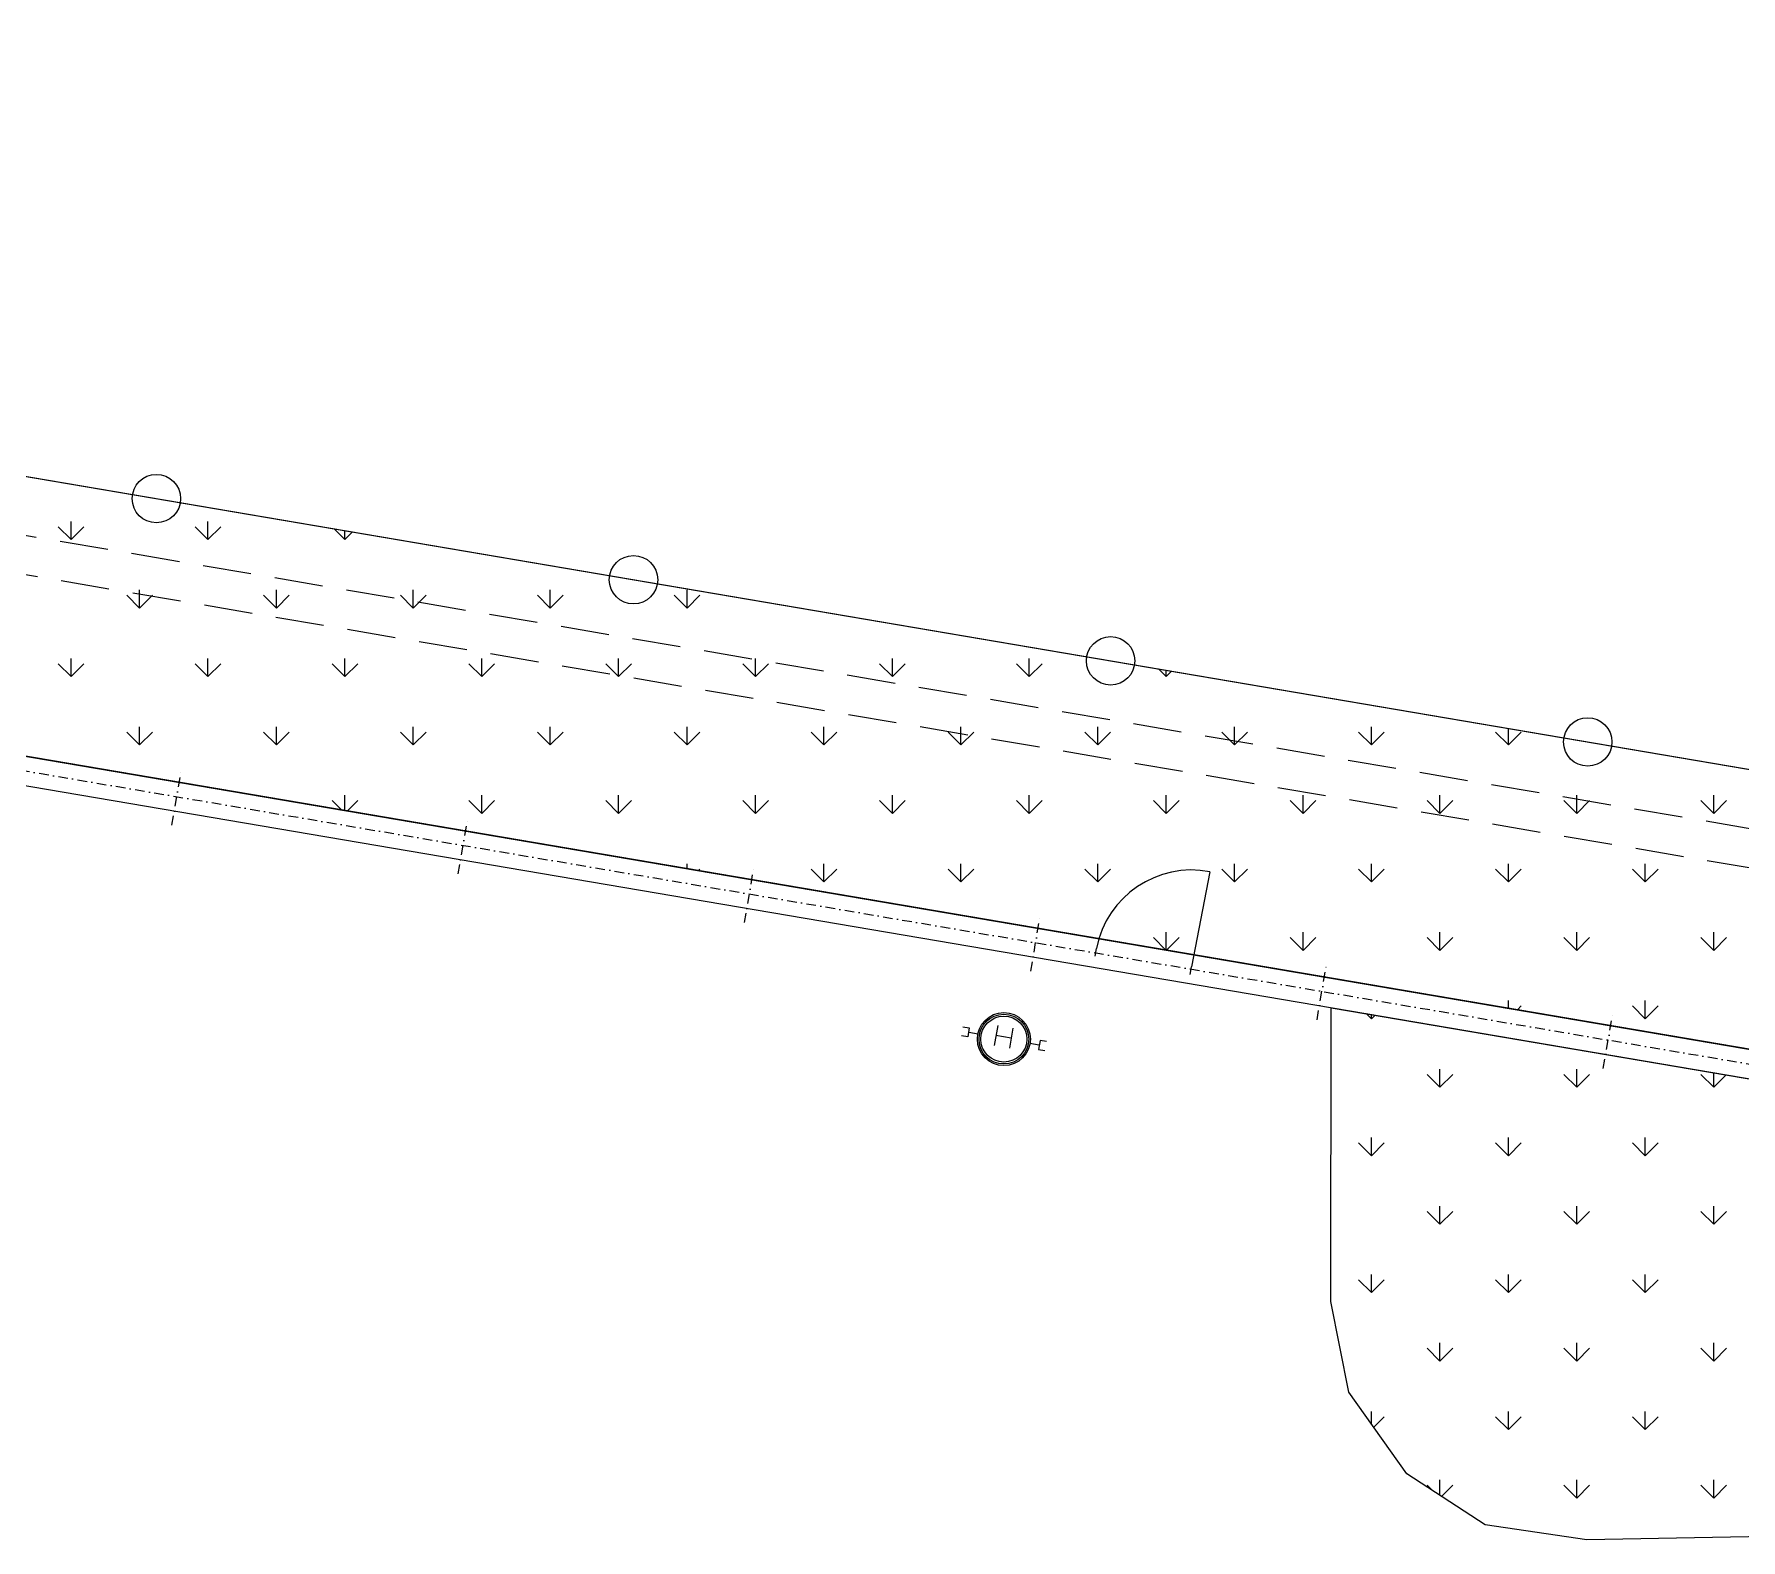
# Model space of a CAD drawing. Header units: millimetres. Extents: x 3476 to 38328, y 1439 to 26921.
# Drawn here: x 15122 to 16885, y 23130 to 24686 of the extents above; entities that cross this region are included whole.
import ezdxf

# ---------------------------------------------------------------- set-up
doc = ezdxf.new("R2010")
doc.units = ezdxf.units.MM
doc.header["$LTSCALE"] = 100
doc.header["$MEASUREMENT"] = 0
doc.linetypes.add('DASHDOT', pattern=[1, 0.5, -0.25, 0, -0.25])
doc.linetypes.add('DASHED', pattern=[0.75, 0.5, -0.25])
for name, color, linetype in [('--W-GELUIDSCHERM', 7, 'CONTINUOUS'), ('--W-GELUIDSCHERM-AS', 7, 'DASHDOT'), ('--W-GELUIDSSCHERM-KOLOM', 7, 'DASHDOT'), ('--W-GROEN-Z', 1, 'CONTINUOUS'), ('--W-GROEN-ZA', 1, 'CONTINUOUS'), ('--W-HAAG-Z', 5, 'DASHED'), ('--W-HYDRANT', 4, 'CONTINUOUS'), ('A-AFSLUITING', 9, 'CONTINUOUS')]:
    doc.layers.add(name, color=color, linetype=linetype)

msp = doc.modelspace()

# ---------------------------------------------------------------- hatches: boundary and pattern name
at = {"layer": '--W-GROEN-ZA'}
h = msp.add_hatch(dxfattribs=at)
h.set_pattern_fill('GRASS', color=256, scale=100, style=0)
h.set_pattern_definition([(90, (-82915.385, 48275.82), (-70.71068, 70.71068), [18.75, -122.67136]), (45, (-82915.39, 48275.82), (-70.71068, 70.71068), [18.75, -81.25]), (135, (-82915.39, 48275.82), (-70.71068, -70.71068), [18.75, -81.25])])
edge = h.paths.add_edge_path()
edge.add_line((17535.35, 24547.29), (17505.8, 24552.47))
edge.add_line((17505.8, 24552.47), (17327.8, 23563.42))
edge.add_line((17327.8, 23563.42), (13383.05, 24233.86))
edge.add_line((13383.05, 24233.86), (13373.8, 24524.51))
edge.add_line((13373.8, 24524.51), (17097.3, 23891.68))
edge.add_line((17097.3, 23891.68), (17238.9, 24678.45))
edge.add_line((17238.9, 24678.45), (17628.52, 24685.65))
edge.add_line((17628.52, 24685.65), (17651.22, 23447.43))
edge.add_arc((17351.27, 23441.93), 300, -88.94413, 1.05, ccw=False)
edge.add_line((17356.79, 23141.98), (16726.29, 23130.37))
edge.add_line((16726.29, 23130.37), (16621.27, 23145.74))
edge.add_line((16621.27, 23145.74), (16540.31, 23198.68))
edge.add_line((16540.31, 23198.68), (16480.56, 23282.8))
edge.add_line((16480.56, 23282.8), (16461.88, 23376.5))
edge.add_line((16461.88, 23376.5), (16462.37, 23680.07))
edge.add_line((16462.37, 23680.07), (17352.06, 23528.86))
edge.add_line((17352.06, 23528.86), (17535.35, 24547.29))

# ---------------------------------------------------------------- linework, layer by layer
at = {"layer": '--W-GELUIDSCHERM'}
for p, q in [((13383.05, 24233.86), (17327.8, 23563.42)), ((13384.15, 24203.24), (17352.06, 23528.86)), ((16337.03, 23820.48), (16318.04, 23722.3)), ((16337.03, 23820.48), (16318.04, 23722.3)), ((16218.34, 23733.43), (16219.86, 23741.29)), ((16218.34, 23733.43), (16219.86, 23741.29)), ((16316.52, 23714.44), (16318.04, 23722.3)), ((16316.52, 23714.44), (16318.04, 23722.3))]:
    msp.add_line(p, q, dxfattribs=at)
msp.add_arc((16318.04, 23722.3), 100, 79.05379, 169.05379, dxfattribs=at)
msp.add_arc((16318.04, 23722.3), 100, 79.05379, 169.05379, dxfattribs=at)
at = {"layer": '--W-GELUIDSCHERM-AS', "ltscale": 0.2}
msp.add_line((13383.6, 24218.55), (17339.93, 23546.14), dxfattribs=at)
at = {"layer": '--W-GELUIDSSCHERM-KOLOM', "ltscale": 0.2}
for p, q in [((15264.59, 23868.43), (15274.65, 23927.58)), ((15560.35, 23818.16), (15570.4, 23877.31)), ((15856.11, 23767.89), (15866.16, 23827.05)), ((16151.87, 23717.63), (16161.92, 23776.78)), ((16447.63, 23667.36), (16457.68, 23726.51)), ((16743.39, 23617.1), (16753.44, 23676.25))]:
    msp.add_line(p, q, dxfattribs=at)
at = {"layer": '--W-GROEN-Z'}
msp.add_lwpolyline([(17535.35, 24547.29), (17505.8, 24552.47), (17327.8, 23563.42), (13383.05, 24233.86), (13373.8, 24524.51), (17097.3, 23891.68), (17238.9, 24678.45), (17628.52, 24685.65), (17651.22, 23447.43, -0.4141835), (17356.79, 23141.98), (16726.29, 23130.37), (16621.27, 23145.74), (16540.31, 23198.68), (16480.56, 23282.8), (16461.88, 23376.5), (16462.37, 23680.07), (17352.06, 23528.86)], format="xyb", close=True, dxfattribs=at)
at = {"layer": '--W-HAAG-Z'}
for p, q in [((13374.44, 24463.54), (17145.83, 23822.57)), ((13375.66, 24422.76), (17178.18, 23776.5))]:
    msp.add_line(p, q, dxfattribs=at)
at = {"layer": '--W-HYDRANT'}
for p, q in [((16086.76, 23649.91), (16080.22, 23651.06)), ((16081.84, 23660.29), (16088.38, 23659.15)), ((16088.38, 23659.15), (16086.76, 23649.91)), ((16097.16, 23652.78), (16088.17, 23654.45)), ((16114.5, 23640.89), (16118.16, 23661.65)), ((16131.61, 23648.5), (16115.72, 23651.3)), ((16130.17, 23638.13), (16133.83, 23658.89)), ((16161.59, 23646.24), (16159.95, 23637.01)), ((16168.13, 23645.08), (16161.59, 23646.24)), ((16151.16, 23643.26), (16160.18, 23641.75)), ((16159.95, 23637.01), (16166.49, 23635.85))]:
    msp.add_line(p, q, dxfattribs=at)
for radius in [27.41, 25.68, 23.79]:
    msp.add_circle((16124.09, 23647.61), radius, dxfattribs=at)
at = {"layer": 'A-AFSLUITING'}
msp.add_line((13373.8, 24524.51), (17097.3, 23891.68), dxfattribs=at)
for centre in [(15248.51, 24205.89), (15741.44, 24122.12), (16234.37, 24038.34), (16727.3, 23954.56)]:
    msp.add_circle(centre, 25, dxfattribs=at)

doc.saveas('drawing.dxf')
